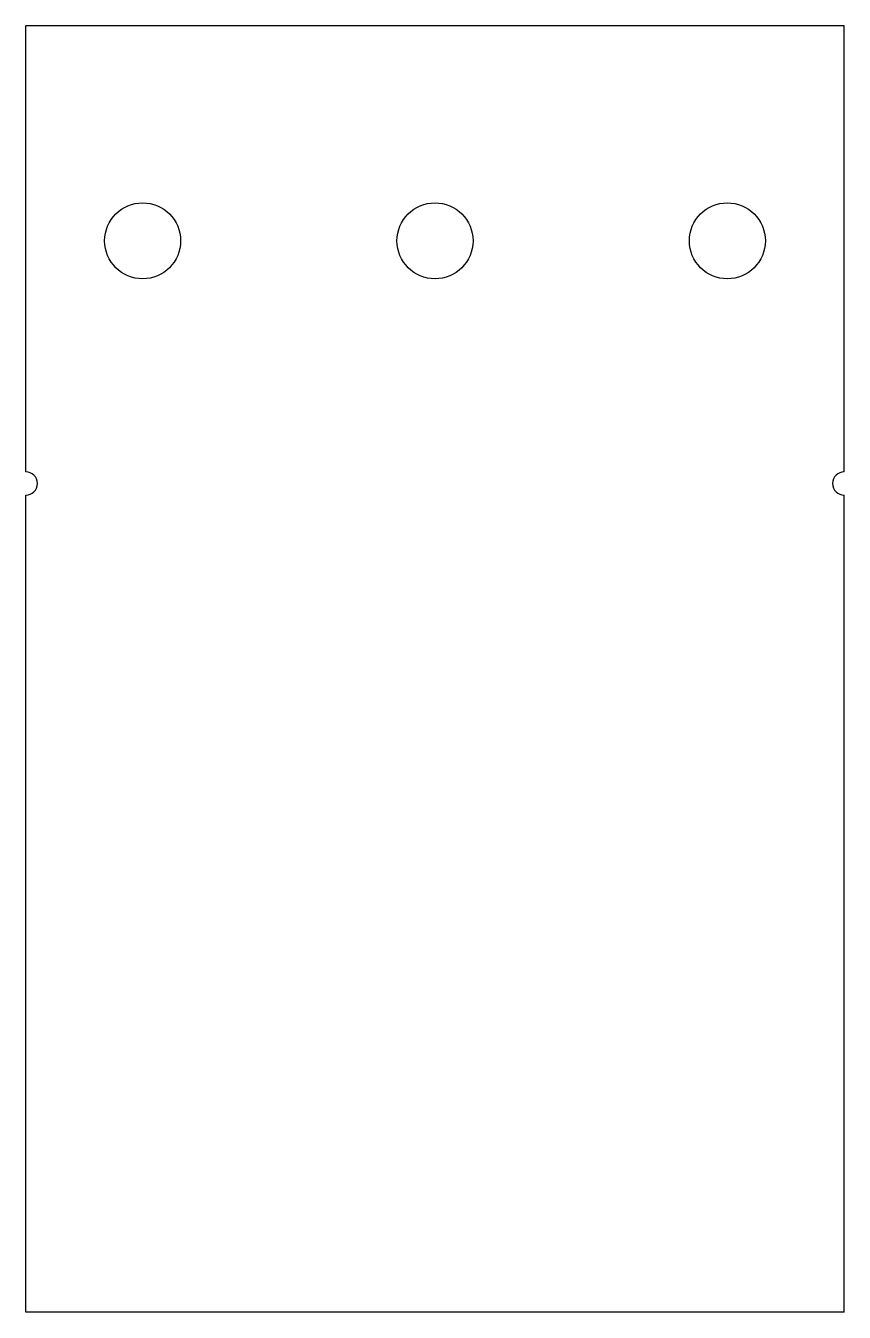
# Model space of a CAD drawing. Header units: millimetres. Extents: x -35 to 35, y -70 to 40.
import ezdxf

# ---------------------------------------------------------------- set-up
doc = ezdxf.new("R2010")
doc.units = ezdxf.units.MM

msp = doc.modelspace()

# ---------------------------------------------------------------- linework, layer by layer
at = {"color": 7, "linetype": 'Continuous', "lineweight": 25}
for p, q in [((-35, 1.86), (-35, 40)), ((35, 40), (-35, 40)), ((35, 1.86), (35, 40)), ((-35, -70), (-35, -0.14)), ((35, -70), (35, -0.14)), ((35, -70), (-35, -70))]:
    msp.add_line(p, q, dxfattribs=at)
for centre in [(-25, 21.61), (0, 21.61), (25, 21.61)]:
    msp.add_circle(centre, 3.25, dxfattribs=at)
for centre, start, end in [((-35, 0.86), 270, 90), ((35, 0.86), 90, 270)]:
    msp.add_arc(centre, 1, start, end, dxfattribs=at)

doc.saveas('drawing.dxf')
